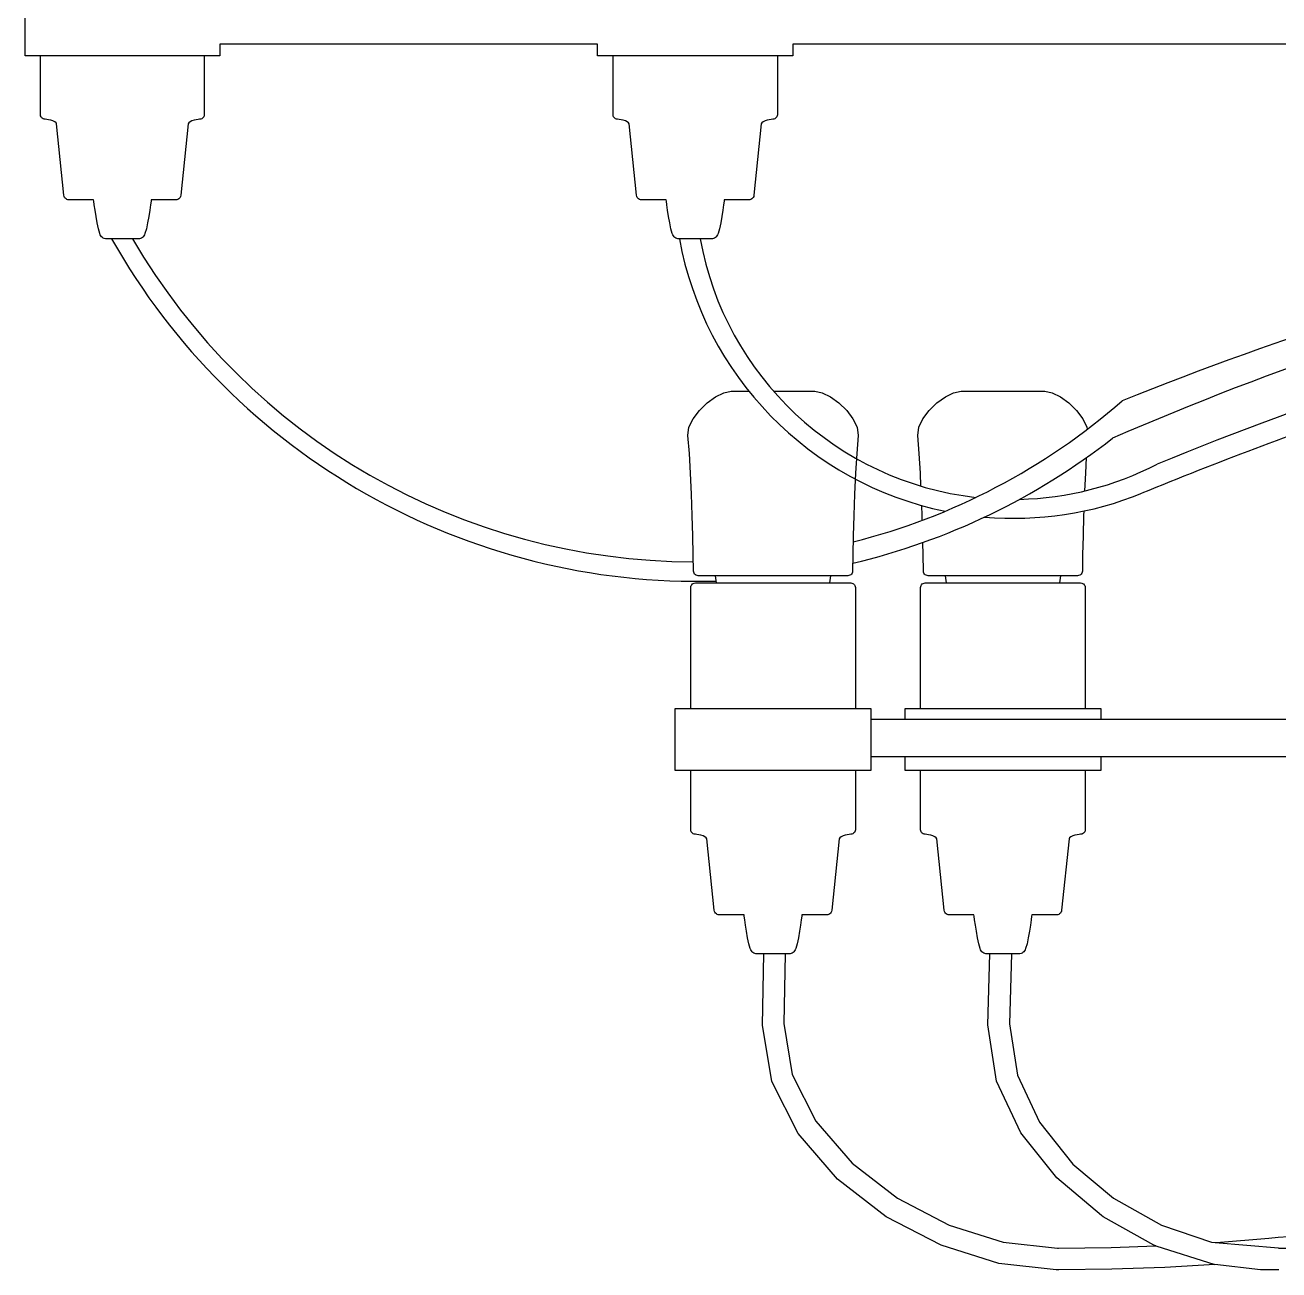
# Model space of a CAD drawing. Header units: millimetres. Extents: x 112 to 8820, y -2365 to 5002.
# Drawn here: x 3992.9 to 4195.2, y -883.9 to -683.1 of the extents above; entities that cross this region are included whole.
import ezdxf

# ---------------------------------------------------------------- set-up
doc = ezdxf.new("R2010")
doc.units = ezdxf.units.MM

# ---------------------------------------------------------------- blocks, each defined once
blk = doc.blocks.new('2097-50_EL_frontal')
for p, q in [((-49.956, 43.031), (-49.956, 44.031)), ((-40.72, 43.219), (-46.815, 43.219)), ((-46.815, 43.219), (-46.815, 43.031)), ((-40.72, 43.031), (-40.72, 43.219)), ((-16.524, 43.219), (-37.57, 43.219)), ((-37.57, 43.219), (-37.57, 43.031)), ((-49.887, 43.031), (-49.956, 43.031)), ((-49.753, 43.031), (-49.887, 43.031)), ((-49.559, 43.031), (-49.753, 43.031)), ((-49.706, 42.079), (-49.706, 43.031)), ((-49.313, 43.031), (-49.559, 43.031)), ((-49.028, 43.031), (-49.313, 43.031)), ((-48.714, 43.031), (-49.028, 43.031)), ((-48.385, 43.031), (-48.714, 43.031)), ((-48.057, 43.031), (-48.385, 43.031)), ((-47.743, 43.031), (-48.057, 43.031)), ((-47.457, 43.031), (-47.743, 43.031)), ((-47.212, 43.031), (-47.457, 43.031)), ((-47.018, 43.031), (-47.212, 43.031)), ((-47.065, 43.031), (-47.065, 42.079)), ((-46.884, 43.031), (-47.018, 43.031)), ((-46.815, 43.031), (-46.884, 43.031)), ((-40.652, 43.031), (-40.72, 43.031)), ((-40.517, 43.031), (-40.652, 43.031)), ((-40.323, 43.031), (-40.517, 43.031)), ((-40.47, 42.079), (-40.47, 43.031)), ((-40.078, 43.031), (-40.323, 43.031)), ((-39.792, 43.031), (-40.078, 43.031)), ((-39.478, 43.031), (-39.792, 43.031)), ((-39.15, 43.031), (-39.478, 43.031)), ((-38.822, 43.031), (-39.15, 43.031)), ((-38.508, 43.031), (-38.822, 43.031)), ((-38.222, 43.031), (-38.508, 43.031)), ((-37.977, 43.031), (-38.222, 43.031)), ((-37.782, 43.031), (-37.977, 43.031)), ((-37.82, 43.031), (-37.82, 42.079)), ((-37.648, 43.031), (-37.782, 43.031)), ((-37.58, 43.031), (-37.648, 43.031)), ((-37.57, 43.031), (-37.58, 43.031)), ((-49.704, 42.062), (-49.706, 42.079)), ((-47.065, 42.079), (-47.067, 42.062)), ((-40.468, 42.062), (-40.47, 42.079)), ((-37.82, 42.079), (-37.822, 42.062)), ((-49.698, 42.047), (-49.704, 42.062)), ((-49.69, 42.033), (-49.698, 42.047)), ((-49.678, 42.021), (-49.69, 42.033)), ((-49.664, 42.013), (-49.678, 42.021)), ((-49.649, 42.007), (-49.664, 42.013)), ((-49.632, 42.005), (-49.649, 42.007)), ((-49.607, 42.003), (-49.632, 42.005)), ((-49.577, 41.998), (-49.607, 42.003)), ((-49.542, 41.989), (-49.577, 41.998)), ((-49.508, 41.978), (-49.542, 41.989)), ((-49.478, 41.964), (-49.508, 41.978)), ((-49.456, 41.949), (-49.478, 41.964)), ((-49.447, 41.931), (-49.456, 41.949)), ((-49.328, 40.779), (-49.447, 41.931)), ((-47.324, 41.931), (-47.443, 40.779)), ((-47.315, 41.949), (-47.324, 41.931)), ((-47.293, 41.964), (-47.315, 41.949)), ((-47.263, 41.978), (-47.293, 41.964)), ((-47.229, 41.989), (-47.263, 41.978)), ((-47.194, 41.998), (-47.229, 41.989)), ((-47.163, 42.003), (-47.194, 41.998)), ((-47.139, 42.005), (-47.163, 42.003)), ((-47.122, 42.007), (-47.139, 42.005)), ((-47.106, 42.013), (-47.122, 42.007)), ((-47.092, 42.021), (-47.106, 42.013)), ((-47.081, 42.033), (-47.092, 42.021)), ((-47.072, 42.047), (-47.081, 42.033)), ((-47.067, 42.062), (-47.072, 42.047)), ((-40.463, 42.047), (-40.468, 42.062)), ((-40.454, 42.033), (-40.463, 42.047)), ((-40.443, 42.021), (-40.454, 42.033)), ((-40.429, 42.013), (-40.443, 42.021)), ((-40.414, 42.007), (-40.429, 42.013)), ((-40.397, 42.005), (-40.414, 42.007)), ((-40.372, 42.003), (-40.397, 42.005)), ((-40.341, 41.998), (-40.372, 42.003)), ((-40.307, 41.989), (-40.341, 41.998)), ((-40.272, 41.978), (-40.307, 41.989)), ((-40.242, 41.964), (-40.272, 41.978)), ((-40.221, 41.949), (-40.242, 41.964)), ((-40.211, 41.931), (-40.221, 41.949)), ((-40.093, 40.779), (-40.211, 41.931)), ((-38.079, 41.931), (-38.198, 40.779)), ((-38.07, 41.949), (-38.079, 41.931)), ((-38.048, 41.964), (-38.07, 41.949)), ((-38.018, 41.978), (-38.048, 41.964)), ((-37.984, 41.989), (-38.018, 41.978)), ((-37.95, 41.998), (-37.984, 41.989)), ((-37.919, 42.003), (-37.95, 41.998)), ((-37.894, 42.005), (-37.919, 42.003)), ((-37.877, 42.007), (-37.894, 42.005)), ((-37.862, 42.013), (-37.877, 42.007)), ((-37.848, 42.021), (-37.862, 42.013)), ((-37.837, 42.033), (-37.848, 42.021)), ((-37.828, 42.047), (-37.837, 42.033)), ((-37.822, 42.062), (-37.828, 42.047)), ((-49.324, 40.762), (-49.328, 40.779)), ((-49.317, 40.746), (-49.324, 40.762)), ((-49.307, 40.733), (-49.317, 40.746)), ((-49.295, 40.721), (-49.307, 40.733)), ((-49.28, 40.713), (-49.295, 40.721)), ((-49.264, 40.707), (-49.28, 40.713)), ((-49.247, 40.705), (-49.264, 40.707)), ((-49.209, 40.705), (-49.247, 40.705)), ((-49.135, 40.705), (-49.209, 40.705)), ((-49.029, 40.705), (-49.135, 40.705)), ((-48.894, 40.705), (-49.029, 40.705)), ((-48.85, 40.705), (-48.894, 40.705)), ((-48.847, 40.683), (-48.85, 40.705)), ((-48.839, 40.624), (-48.847, 40.683)), ((-47.924, 40.683), (-47.932, 40.624)), ((-47.921, 40.705), (-47.924, 40.683)), ((-47.876, 40.705), (-47.921, 40.705)), ((-47.742, 40.705), (-47.876, 40.705)), ((-47.635, 40.705), (-47.742, 40.705)), ((-47.562, 40.705), (-47.635, 40.705)), ((-47.524, 40.705), (-47.562, 40.705)), ((-47.507, 40.707), (-47.524, 40.705)), ((-47.49, 40.713), (-47.507, 40.707)), ((-47.476, 40.721), (-47.49, 40.713)), ((-47.463, 40.733), (-47.476, 40.721)), ((-47.453, 40.746), (-47.463, 40.733)), ((-47.446, 40.762), (-47.453, 40.746)), ((-47.443, 40.779), (-47.446, 40.762)), ((-40.089, 40.762), (-40.093, 40.779)), ((-40.082, 40.746), (-40.089, 40.762)), ((-40.072, 40.733), (-40.082, 40.746)), ((-40.059, 40.721), (-40.072, 40.733)), ((-40.045, 40.713), (-40.059, 40.721)), ((-40.029, 40.707), (-40.045, 40.713)), ((-40.011, 40.705), (-40.029, 40.707)), ((-39.974, 40.705), (-40.011, 40.705)), ((-39.9, 40.705), (-39.974, 40.705)), ((-39.794, 40.705), (-39.9, 40.705)), ((-39.659, 40.705), (-39.794, 40.705)), ((-39.614, 40.705), (-39.659, 40.705)), ((-39.611, 40.683), (-39.614, 40.705)), ((-39.604, 40.624), (-39.611, 40.683)), ((-38.68, 40.683), (-38.687, 40.624)), ((-38.677, 40.705), (-38.68, 40.683)), ((-38.641, 40.705), (-38.677, 40.705)), ((-38.506, 40.705), (-38.641, 40.705)), ((-38.4, 40.705), (-38.506, 40.705)), ((-38.326, 40.705), (-38.4, 40.705)), ((-38.289, 40.705), (-38.326, 40.705)), ((-38.28, 40.705), (-38.289, 40.705)), ((-38.262, 40.707), (-38.28, 40.705)), ((-38.246, 40.713), (-38.262, 40.707)), ((-38.231, 40.721), (-38.246, 40.713)), ((-38.219, 40.733), (-38.231, 40.721)), ((-38.209, 40.746), (-38.219, 40.733)), ((-38.202, 40.762), (-38.209, 40.746)), ((-38.198, 40.779), (-38.202, 40.762)), ((-48.827, 40.54), (-48.839, 40.624)), ((-48.811, 40.44), (-48.827, 40.54)), ((-47.944, 40.54), (-47.959, 40.44)), ((-47.932, 40.624), (-47.944, 40.54)), ((-39.591, 40.54), (-39.604, 40.624)), ((-39.576, 40.44), (-39.591, 40.54)), ((-38.699, 40.54), (-38.715, 40.44)), ((-38.687, 40.624), (-38.699, 40.54)), ((-48.793, 40.337), (-48.811, 40.44)), ((-48.772, 40.241), (-48.793, 40.337)), ((-47.978, 40.337), (-47.998, 40.241)), ((-47.959, 40.44), (-47.978, 40.337)), ((-39.557, 40.337), (-39.576, 40.44)), ((-39.537, 40.241), (-39.557, 40.337)), ((-38.733, 40.337), (-38.754, 40.241)), ((-38.715, 40.44), (-38.733, 40.337)), ((-48.75, 40.163), (-48.772, 40.241)), ((-48.742, 40.143), (-48.75, 40.163)), ((-48.732, 40.125), (-48.742, 40.143)), ((-48.721, 40.11), (-48.732, 40.125)), ((-48.707, 40.097), (-48.721, 40.11)), ((-48.693, 40.087), (-48.707, 40.097)), ((-48.677, 40.08), (-48.693, 40.087)), ((-48.66, 40.078), (-48.677, 40.08)), ((-48.648, 40.078), (-48.66, 40.078)), ((-48.625, 40.078), (-48.648, 40.078)), ((-48.591, 40.078), (-48.625, 40.078)), ((-48.548, 40.078), (-48.591, 40.078)), ((-48.498, 40.078), (-48.548, 40.078)), ((-48.443, 40.078), (-48.498, 40.078)), ((-48.385, 40.078), (-48.443, 40.078)), ((-48.328, 40.078), (-48.385, 40.078)), ((-48.273, 40.078), (-48.328, 40.078)), ((-48.223, 40.078), (-48.273, 40.078)), ((-48.18, 40.078), (-48.223, 40.078)), ((-48.146, 40.078), (-48.18, 40.078)), ((-48.122, 40.078), (-48.146, 40.078)), ((-48.11, 40.078), (-48.122, 40.078)), ((-48.094, 40.08), (-48.11, 40.078)), ((-48.078, 40.087), (-48.094, 40.08)), ((-48.063, 40.097), (-48.078, 40.087)), ((-48.05, 40.11), (-48.063, 40.097)), ((-48.038, 40.125), (-48.05, 40.11)), ((-48.029, 40.143), (-48.038, 40.125)), ((-48.021, 40.163), (-48.029, 40.143)), ((-47.998, 40.241), (-48.021, 40.163)), ((-39.515, 40.163), (-39.537, 40.241)), ((-39.507, 40.143), (-39.515, 40.163)), ((-39.497, 40.125), (-39.507, 40.143)), ((-39.485, 40.11), (-39.497, 40.125)), ((-39.472, 40.097), (-39.485, 40.11)), ((-39.457, 40.087), (-39.472, 40.097)), ((-39.442, 40.08), (-39.457, 40.087)), ((-39.425, 40.078), (-39.442, 40.08)), ((-39.413, 40.078), (-39.425, 40.078)), ((-39.389, 40.078), (-39.413, 40.078)), ((-39.355, 40.078), (-39.389, 40.078)), ((-39.312, 40.078), (-39.355, 40.078)), ((-39.262, 40.078), (-39.312, 40.078)), ((-39.207, 40.078), (-39.262, 40.078)), ((-39.15, 40.078), (-39.207, 40.078)), ((-39.093, 40.078), (-39.15, 40.078)), ((-39.038, 40.078), (-39.093, 40.078)), ((-38.988, 40.078), (-39.038, 40.078)), ((-38.945, 40.078), (-38.988, 40.078)), ((-38.911, 40.078), (-38.945, 40.078)), ((-38.887, 40.078), (-38.911, 40.078)), ((-38.875, 40.078), (-38.887, 40.078)), ((-38.866, 40.078), (-38.875, 40.078)), ((-38.849, 40.08), (-38.866, 40.078)), ((-38.833, 40.087), (-38.849, 40.08)), ((-38.819, 40.097), (-38.833, 40.087)), ((-38.806, 40.11), (-38.819, 40.097)), ((-38.794, 40.125), (-38.806, 40.11)), ((-38.784, 40.143), (-38.794, 40.125)), ((-38.776, 40.163), (-38.784, 40.143)), ((-38.754, 40.241), (-38.776, 40.163)), ((-39.078, 37.31), (-38.952, 37.431)), ((-38.952, 37.431), (-38.817, 37.529)), ((-38.817, 37.529), (-38.683, 37.594)), ((-38.683, 37.594), (-38.565, 37.618)), ((-38.565, 37.618), (-38.533, 37.618)), ((-38.533, 37.618), (-38.353, 37.618)), ((-38.353, 37.618), (-38.279, 37.618)), ((-37.881, 37.618), (-37.721, 37.618)), ((-37.721, 37.618), (-37.564, 37.618)), ((-37.564, 37.618), (-37.427, 37.618)), ((-37.427, 37.618), (-37.318, 37.618)), ((-37.318, 37.618), (-37.246, 37.618)), ((-37.246, 37.618), (-37.214, 37.618)), ((-37.214, 37.618), (-37.096, 37.594)), ((-37.096, 37.594), (-36.963, 37.529)), ((-36.963, 37.529), (-36.827, 37.431)), ((-36.827, 37.431), (-36.702, 37.31)), ((-35.37, 37.31), (-35.245, 37.431)), ((-35.245, 37.431), (-35.109, 37.529)), ((-35.109, 37.529), (-34.976, 37.594)), ((-34.976, 37.594), (-34.857, 37.618)), ((-34.857, 37.618), (-34.826, 37.618)), ((-34.826, 37.618), (-34.753, 37.618)), ((-34.753, 37.618), (-34.645, 37.618)), ((-34.645, 37.618), (-34.508, 37.618)), ((-34.508, 37.618), (-34.35, 37.618)), ((-34.35, 37.618), (-34.182, 37.618)), ((-34.182, 37.618), (-34.014, 37.618)), ((-34.014, 37.618), (-33.856, 37.618)), ((-33.856, 37.618), (-33.719, 37.618)), ((-33.719, 37.618), (-33.611, 37.618)), ((-33.611, 37.618), (-33.538, 37.618)), ((-33.538, 37.618), (-33.507, 37.618)), ((-33.507, 37.618), (-33.388, 37.594)), ((-33.388, 37.594), (-33.255, 37.529)), ((-33.255, 37.529), (-33.119, 37.431)), ((-33.119, 37.431), (-32.994, 37.31)), ((-39.18, 37.176), (-39.078, 37.31)), ((-36.702, 37.31), (-36.6, 37.176)), ((-35.472, 37.176), (-35.37, 37.31)), ((-32.994, 37.31), (-32.892, 37.176)), ((-39.263, 36.904), (-39.246, 37.037)), ((-39.246, 37.037), (-39.18, 37.176)), ((-36.6, 37.176), (-36.534, 37.037)), ((-36.534, 37.037), (-36.517, 36.904)), ((-35.555, 36.904), (-35.538, 37.037)), ((-35.538, 37.037), (-35.472, 37.176)), ((-32.892, 37.176), (-32.826, 37.037)), ((-32.826, 37.037), (-32.822, 37.005)), ((-39.24, 36.616), (-39.263, 36.904)), ((-36.517, 36.904), (-36.539, 36.616)), ((-35.532, 36.616), (-35.555, 36.904)), ((-39.221, 36.295), (-39.24, 36.616)), ((-36.539, 36.616), (-36.559, 36.295)), ((-35.513, 36.295), (-35.532, 36.616)), ((-32.836, 36.548), (-32.851, 36.295)), ((-39.205, 35.957), (-39.221, 36.295)), ((-36.559, 36.295), (-36.575, 35.957)), ((-35.503, 36.089), (-35.513, 36.295)), ((-32.851, 36.295), (-32.864, 36.01)), ((-39.192, 35.615), (-39.205, 35.957)), ((-36.575, 35.957), (-36.588, 35.615)), ((-39.182, 35.285), (-39.192, 35.615)), ((-36.588, 35.615), (-36.597, 35.285)), ((-35.484, 35.615), (-35.49, 35.775)), ((-35.482, 35.537), (-35.484, 35.615)), ((-32.88, 35.615), (-32.889, 35.285)), ((-32.877, 35.687), (-32.88, 35.615)), ((-39.176, 34.981), (-39.182, 35.285)), ((-36.597, 35.285), (-36.604, 34.981)), ((-32.889, 35.285), (-32.896, 34.981)), ((-35.468, 34.981), (-35.472, 35.18)), ((-39.172, 34.717), (-39.176, 34.981)), ((-36.604, 34.981), (-36.607, 34.717)), ((-35.465, 34.717), (-35.468, 34.981)), ((-32.896, 34.981), (-32.899, 34.717)), ((-39.17, 34.7), (-39.172, 34.717)), ((-39.164, 34.684), (-39.17, 34.7)), ((-39.155, 34.67), (-39.164, 34.684)), ((-39.143, 34.659), (-39.155, 34.67)), ((-39.128, 34.651), (-39.143, 34.659)), ((-39.112, 34.645), (-39.128, 34.651)), ((-39.095, 34.644), (-39.112, 34.645)), ((-39.038, 34.644), (-39.095, 34.644)), ((-38.909, 34.644), (-39.038, 34.644)), ((-38.818, 34.644), (-38.909, 34.644)), ((-38.802, 34.526), (-38.818, 34.644)), ((-36.962, 34.644), (-38.818, 34.644)), ((-36.962, 34.644), (-36.978, 34.526)), ((-36.87, 34.644), (-36.962, 34.644)), ((-36.742, 34.644), (-36.87, 34.644)), ((-36.685, 34.644), (-36.742, 34.644)), ((-36.667, 34.645), (-36.685, 34.644)), ((-36.651, 34.651), (-36.667, 34.645)), ((-36.637, 34.659), (-36.651, 34.651)), ((-36.625, 34.67), (-36.637, 34.659)), ((-36.615, 34.684), (-36.625, 34.67)), ((-36.609, 34.7), (-36.615, 34.684)), ((-36.607, 34.717), (-36.609, 34.7)), ((-35.462, 34.7), (-35.465, 34.717)), ((-35.456, 34.684), (-35.462, 34.7)), ((-35.447, 34.67), (-35.456, 34.684)), ((-35.435, 34.659), (-35.447, 34.67)), ((-35.421, 34.651), (-35.435, 34.659)), ((-35.404, 34.645), (-35.421, 34.651)), ((-35.387, 34.644), (-35.404, 34.645)), ((-35.33, 34.644), (-35.387, 34.644)), ((-35.201, 34.644), (-35.33, 34.644)), ((-35.11, 34.644), (-35.201, 34.644)), ((-35.094, 34.526), (-35.11, 34.644)), ((-33.254, 34.644), (-35.11, 34.644)), ((-33.254, 34.644), (-33.27, 34.526)), ((-33.163, 34.644), (-33.254, 34.644)), ((-33.034, 34.644), (-33.163, 34.644)), ((-32.977, 34.644), (-33.034, 34.644)), ((-32.96, 34.645), (-32.977, 34.644)), ((-32.943, 34.651), (-32.96, 34.645)), ((-32.929, 34.659), (-32.943, 34.651)), ((-32.917, 34.67), (-32.929, 34.659)), ((-32.908, 34.684), (-32.917, 34.67)), ((-32.902, 34.7), (-32.908, 34.684)), ((-32.899, 34.717), (-32.902, 34.7)), ((-39.217, 34.452), (-39.215, 34.469)), ((-39.217, 32.499), (-39.217, 34.452)), ((-39.215, 34.469), (-39.21, 34.485)), ((-39.21, 34.485), (-39.201, 34.498)), ((-39.201, 34.498), (-39.19, 34.51)), ((-39.19, 34.51), (-39.176, 34.519)), ((-39.176, 34.519), (-39.16, 34.524)), ((-39.16, 34.524), (-39.143, 34.526)), ((-39.143, 34.526), (-39.116, 34.526)), ((-39.116, 34.526), (-39.035, 34.526)), ((-39.035, 34.526), (-38.904, 34.526)), ((-38.904, 34.526), (-38.729, 34.526)), ((-38.729, 34.526), (-38.517, 34.526)), ((-38.517, 34.526), (-38.277, 34.526)), ((-38.277, 34.526), (-38.021, 34.526)), ((-38.021, 34.526), (-37.759, 34.526)), ((-37.759, 34.526), (-37.502, 34.526)), ((-37.502, 34.526), (-37.263, 34.526)), ((-37.263, 34.526), (-37.051, 34.526)), ((-37.051, 34.526), (-36.876, 34.526)), ((-36.876, 34.526), (-36.745, 34.526)), ((-36.745, 34.526), (-36.664, 34.526)), ((-36.664, 34.526), (-36.636, 34.526)), ((-36.636, 34.526), (-36.619, 34.524)), ((-36.619, 34.524), (-36.604, 34.519)), ((-36.604, 34.519), (-36.59, 34.51)), ((-36.59, 34.51), (-36.578, 34.498)), ((-36.578, 34.498), (-36.57, 34.485)), ((-36.57, 34.485), (-36.564, 34.469)), ((-36.564, 34.469), (-36.562, 34.452)), ((-36.562, 34.452), (-36.562, 32.499)), ((-35.51, 34.452), (-35.508, 34.469)), ((-35.51, 32.499), (-35.51, 34.452)), ((-35.508, 34.469), (-35.502, 34.485)), ((-35.502, 34.485), (-35.493, 34.498)), ((-35.493, 34.498), (-35.482, 34.51)), ((-35.482, 34.51), (-35.468, 34.519)), ((-35.468, 34.519), (-35.453, 34.524)), ((-35.453, 34.524), (-35.436, 34.526)), ((-35.436, 34.526), (-35.408, 34.526)), ((-35.408, 34.526), (-35.327, 34.526)), ((-35.327, 34.526), (-35.196, 34.526)), ((-35.196, 34.526), (-35.021, 34.526)), ((-35.021, 34.526), (-34.809, 34.526)), ((-34.809, 34.526), (-34.569, 34.526)), ((-34.569, 34.526), (-34.313, 34.526)), ((-34.313, 34.526), (-34.051, 34.526)), ((-34.051, 34.526), (-33.795, 34.526)), ((-33.795, 34.526), (-33.555, 34.526)), ((-33.555, 34.526), (-33.343, 34.526)), ((-33.343, 34.526), (-33.168, 34.526)), ((-33.168, 34.526), (-33.037, 34.526)), ((-33.037, 34.526), (-32.956, 34.526)), ((-32.956, 34.526), (-32.928, 34.526)), ((-32.928, 34.526), (-32.911, 34.524)), ((-32.911, 34.524), (-32.896, 34.519)), ((-32.896, 34.519), (-32.882, 34.51)), ((-32.882, 34.51), (-32.871, 34.498)), ((-32.871, 34.498), (-32.862, 34.485)), ((-32.862, 34.485), (-32.856, 34.469)), ((-32.856, 34.469), (-32.854, 34.452)), ((-32.854, 34.452), (-32.854, 32.499)), ((-39.469, 31.499), (-39.469, 32.499)), ((-39.469, 32.499), (-39.434, 32.499)), ((-39.434, 32.499), (-39.332, 32.499)), ((-39.332, 32.499), (-39.167, 32.499)), ((-39.167, 32.499), (-38.946, 32.499)), ((-38.946, 32.499), (-38.679, 32.499)), ((-38.679, 32.499), (-38.378, 32.499)), ((-38.378, 32.499), (-38.055, 32.499)), ((-38.055, 32.499), (-37.725, 32.499)), ((-37.725, 32.499), (-37.402, 32.499)), ((-37.402, 32.499), (-37.1, 32.499)), ((-37.1, 32.499), (-36.833, 32.499)), ((-36.833, 32.499), (-36.612, 32.499)), ((-36.612, 32.499), (-36.591, 32.499)), ((-36.591, 32.499), (-36.311, 32.499)), ((-36.311, 32.499), (-36.311, 32.329)), ((-35.761, 32.329), (-35.761, 32.499)), ((-35.761, 32.499), (-35.727, 32.499)), ((-35.727, 32.499), (-35.625, 32.499)), ((-35.625, 32.499), (-35.459, 32.499)), ((-35.459, 32.499), (-35.239, 32.499)), ((-35.239, 32.499), (-34.972, 32.499)), ((-34.972, 32.499), (-34.67, 32.499)), ((-34.67, 32.499), (-34.347, 32.499)), ((-34.347, 32.499), (-34.347, 32.499)), ((-34.347, 32.499), (-34.017, 32.499)), ((-34.017, 32.499), (-33.694, 32.499)), ((-33.694, 32.499), (-33.392, 32.499)), ((-33.392, 32.499), (-33.125, 32.499)), ((-33.125, 32.499), (-32.905, 32.499)), ((-32.905, 32.499), (-32.883, 32.499)), ((-32.883, 32.499), (-32.603, 32.499)), ((-32.603, 32.499), (-32.603, 32.329)), ((-36.311, 32.329), (-35.761, 32.329)), ((-36.311, 32.329), (-36.311, 31.72)), ((-35.761, 32.329), (-28.71, 32.329)), ((-35.761, 31.72), (-36.311, 31.72)), ((-36.311, 31.72), (-36.311, 31.499)), ((-28.71, 31.72), (-35.761, 31.72)), ((-35.761, 31.499), (-35.761, 31.72)), ((-32.603, 31.72), (-32.603, 31.499)), ((-39.434, 31.499), (-39.469, 31.499)), ((-39.332, 31.499), (-39.434, 31.499)), ((-39.167, 31.499), (-39.332, 31.499)), ((-39.217, 30.547), (-39.217, 31.499)), ((-38.946, 31.499), (-39.167, 31.499)), ((-38.679, 31.499), (-38.946, 31.499)), ((-38.378, 31.499), (-38.679, 31.499)), ((-38.055, 31.499), (-38.378, 31.499)), ((-37.725, 31.499), (-38.055, 31.499)), ((-37.402, 31.499), (-37.725, 31.499)), ((-37.1, 31.499), (-37.402, 31.499)), ((-36.833, 31.499), (-37.1, 31.499)), ((-36.612, 31.499), (-36.833, 31.499)), ((-36.447, 31.499), (-36.612, 31.499)), ((-36.562, 31.499), (-36.562, 30.547)), ((-36.345, 31.499), (-36.447, 31.499)), ((-36.311, 31.499), (-36.345, 31.499)), ((-35.727, 31.499), (-35.761, 31.499)), ((-35.625, 31.499), (-35.727, 31.499)), ((-35.459, 31.499), (-35.625, 31.499)), ((-35.51, 30.547), (-35.51, 31.499)), ((-35.239, 31.499), (-35.459, 31.499)), ((-34.972, 31.499), (-35.239, 31.499)), ((-34.67, 31.499), (-34.972, 31.499)), ((-34.347, 31.499), (-34.67, 31.499)), ((-34.017, 31.499), (-34.347, 31.499)), ((-33.694, 31.499), (-34.017, 31.499)), ((-33.392, 31.499), (-33.694, 31.499)), ((-33.125, 31.499), (-33.392, 31.499)), ((-32.905, 31.499), (-33.125, 31.499)), ((-32.739, 31.499), (-32.905, 31.499)), ((-32.854, 31.499), (-32.854, 30.547)), ((-32.637, 31.499), (-32.739, 31.499)), ((-32.603, 31.499), (-32.637, 31.499)), ((-39.215, 30.53), (-39.217, 30.547)), ((-36.562, 30.547), (-36.564, 30.53)), ((-35.508, 30.53), (-35.51, 30.547)), ((-32.854, 30.547), (-32.856, 30.53)), ((-39.21, 30.514), (-39.215, 30.53)), ((-39.201, 30.501), (-39.21, 30.514)), ((-39.19, 30.489), (-39.201, 30.501)), ((-39.176, 30.48), (-39.19, 30.489)), ((-39.16, 30.475), (-39.176, 30.48)), ((-39.143, 30.473), (-39.16, 30.475)), ((-39.119, 30.471), (-39.143, 30.473)), ((-39.088, 30.466), (-39.119, 30.471)), ((-39.053, 30.457), (-39.088, 30.466)), ((-39.018, 30.446), (-39.053, 30.457)), ((-38.988, 30.432), (-39.018, 30.446)), ((-38.966, 30.417), (-38.988, 30.432)), ((-38.957, 30.399), (-38.966, 30.417)), ((-38.838, 29.247), (-38.957, 30.399)), ((-36.823, 30.399), (-36.942, 29.247)), ((-36.813, 30.417), (-36.823, 30.399)), ((-36.791, 30.432), (-36.813, 30.417)), ((-36.761, 30.446), (-36.791, 30.432)), ((-36.727, 30.457), (-36.761, 30.446)), ((-36.692, 30.466), (-36.727, 30.457)), ((-36.661, 30.471), (-36.692, 30.466)), ((-36.636, 30.473), (-36.661, 30.471)), ((-36.619, 30.475), (-36.636, 30.473)), ((-36.604, 30.48), (-36.619, 30.475)), ((-36.59, 30.489), (-36.604, 30.48)), ((-36.578, 30.501), (-36.59, 30.489)), ((-36.57, 30.514), (-36.578, 30.501)), ((-36.564, 30.53), (-36.57, 30.514)), ((-35.502, 30.514), (-35.508, 30.53)), ((-35.493, 30.501), (-35.502, 30.514)), ((-35.482, 30.489), (-35.493, 30.501)), ((-35.468, 30.48), (-35.482, 30.489)), ((-35.453, 30.475), (-35.468, 30.48)), ((-35.436, 30.473), (-35.453, 30.475)), ((-35.411, 30.471), (-35.436, 30.473)), ((-35.38, 30.466), (-35.411, 30.471)), ((-35.345, 30.457), (-35.38, 30.466)), ((-35.311, 30.446), (-35.345, 30.457)), ((-35.28, 30.432), (-35.311, 30.446)), ((-35.259, 30.417), (-35.28, 30.432)), ((-35.249, 30.399), (-35.259, 30.417)), ((-35.13, 29.247), (-35.249, 30.399)), ((-33.115, 30.399), (-33.234, 29.247)), ((-33.105, 30.417), (-33.115, 30.399)), ((-33.084, 30.432), (-33.105, 30.417)), ((-33.053, 30.446), (-33.084, 30.432)), ((-33.019, 30.457), (-33.053, 30.446)), ((-32.984, 30.466), (-33.019, 30.457)), ((-32.953, 30.471), (-32.984, 30.466)), ((-32.928, 30.473), (-32.953, 30.471)), ((-32.911, 30.475), (-32.928, 30.473)), ((-32.896, 30.48), (-32.911, 30.475)), ((-32.882, 30.489), (-32.896, 30.48)), ((-32.871, 30.501), (-32.882, 30.489)), ((-32.862, 30.514), (-32.871, 30.501)), ((-32.856, 30.53), (-32.862, 30.514)), ((-38.834, 29.23), (-38.838, 29.247)), ((-38.827, 29.214), (-38.834, 29.23)), ((-38.817, 29.2), (-38.827, 29.214)), ((-38.804, 29.189), (-38.817, 29.2)), ((-38.79, 29.181), (-38.804, 29.189)), ((-38.773, 29.175), (-38.79, 29.181)), ((-38.756, 29.173), (-38.773, 29.175)), ((-38.737, 29.173), (-38.756, 29.173)), ((-38.681, 29.173), (-38.737, 29.173)), ((-38.59, 29.173), (-38.681, 29.173)), ((-38.469, 29.173), (-38.59, 29.173)), ((-38.59, 29.173), (-38.59, 29.173)), ((-38.357, 29.173), (-38.469, 29.173)), ((-38.354, 29.151), (-38.357, 29.173)), ((-38.346, 29.092), (-38.354, 29.151)), ((-37.426, 29.151), (-37.434, 29.092)), ((-37.423, 29.173), (-37.426, 29.151)), ((-37.31, 29.173), (-37.423, 29.173)), ((-37.189, 29.173), (-37.31, 29.173)), ((-37.099, 29.173), (-37.189, 29.173)), ((-37.043, 29.173), (-37.099, 29.173)), ((-37.024, 29.173), (-37.043, 29.173)), ((-37.006, 29.175), (-37.024, 29.173)), ((-36.99, 29.181), (-37.006, 29.175)), ((-36.975, 29.189), (-36.99, 29.181)), ((-36.963, 29.2), (-36.975, 29.189)), ((-36.953, 29.214), (-36.963, 29.2)), ((-36.946, 29.23), (-36.953, 29.214)), ((-36.942, 29.247), (-36.946, 29.23)), ((-35.126, 29.23), (-35.13, 29.247)), ((-35.119, 29.214), (-35.126, 29.23)), ((-35.109, 29.2), (-35.119, 29.214)), ((-35.096, 29.189), (-35.109, 29.2)), ((-35.082, 29.181), (-35.096, 29.189)), ((-35.066, 29.175), (-35.082, 29.181)), ((-35.048, 29.173), (-35.066, 29.175)), ((-35.029, 29.173), (-35.048, 29.173)), ((-34.973, 29.173), (-35.029, 29.173)), ((-34.883, 29.173), (-34.973, 29.173)), ((-34.762, 29.173), (-34.883, 29.173)), ((-34.649, 29.173), (-34.762, 29.173)), ((-34.646, 29.151), (-34.649, 29.173)), ((-34.638, 29.092), (-34.646, 29.151)), ((-33.718, 29.151), (-33.726, 29.092)), ((-33.715, 29.173), (-33.718, 29.151)), ((-33.602, 29.173), (-33.715, 29.173)), ((-33.481, 29.173), (-33.602, 29.173)), ((-33.391, 29.173), (-33.481, 29.173)), ((-33.335, 29.173), (-33.391, 29.173)), ((-33.316, 29.173), (-33.335, 29.173)), ((-33.298, 29.175), (-33.316, 29.173)), ((-33.282, 29.181), (-33.298, 29.175)), ((-33.267, 29.189), (-33.282, 29.181)), ((-33.255, 29.2), (-33.267, 29.189)), ((-33.245, 29.214), (-33.255, 29.2)), ((-33.238, 29.23), (-33.245, 29.214)), ((-33.234, 29.247), (-33.238, 29.23)), ((-38.334, 29.007), (-38.346, 29.092)), ((-38.318, 28.908), (-38.334, 29.007)), ((-37.446, 29.007), (-37.461, 28.908)), ((-37.434, 29.092), (-37.446, 29.007)), ((-34.626, 29.007), (-34.638, 29.092)), ((-34.61, 28.908), (-34.626, 29.007)), ((-33.738, 29.007), (-33.754, 28.908)), ((-33.726, 29.092), (-33.738, 29.007)), ((-38.3, 28.805), (-38.318, 28.908)), ((-38.279, 28.708), (-38.3, 28.805)), ((-37.48, 28.805), (-37.501, 28.708)), ((-37.461, 28.908), (-37.48, 28.805)), ((-34.592, 28.805), (-34.61, 28.908)), ((-34.571, 28.708), (-34.592, 28.805)), ((-33.772, 28.805), (-33.793, 28.708)), ((-33.754, 28.908), (-33.772, 28.805)), ((-38.256, 28.631), (-38.279, 28.708)), ((-38.248, 28.611), (-38.256, 28.631)), ((-38.239, 28.593), (-38.248, 28.611)), ((-38.227, 28.578), (-38.239, 28.593)), ((-38.214, 28.564), (-38.227, 28.578)), ((-38.199, 28.554), (-38.214, 28.564)), ((-38.183, 28.548), (-38.199, 28.554)), ((-38.166, 28.546), (-38.183, 28.548)), ((-38.16, 28.546), (-38.166, 28.546)), ((-38.142, 28.546), (-38.16, 28.546)), ((-38.113, 28.546), (-38.142, 28.546)), ((-38.075, 28.546), (-38.113, 28.546)), ((-38.028, 28.546), (-38.075, 28.546)), ((-38.061, 27.394), (-38.036, 28.546)), ((-37.975, 28.546), (-38.028, 28.546)), ((-37.919, 28.546), (-37.975, 28.546)), ((-37.861, 28.546), (-37.919, 28.546)), ((-37.804, 28.546), (-37.861, 28.546)), ((-37.752, 28.546), (-37.804, 28.546)), ((-37.705, 28.546), (-37.752, 28.546)), ((-37.693, 28.546), (-37.717, 27.42)), ((-37.666, 28.546), (-37.705, 28.546)), ((-37.637, 28.546), (-37.666, 28.546)), ((-37.619, 28.546), (-37.637, 28.546)), ((-37.613, 28.546), (-37.619, 28.546)), ((-37.596, 28.548), (-37.613, 28.546)), ((-37.581, 28.554), (-37.596, 28.548)), ((-37.566, 28.564), (-37.581, 28.554)), ((-37.553, 28.578), (-37.566, 28.564)), ((-37.541, 28.593), (-37.553, 28.578)), ((-37.531, 28.611), (-37.541, 28.593)), ((-37.523, 28.631), (-37.531, 28.611)), ((-37.501, 28.708), (-37.523, 28.631)), ((-34.549, 28.631), (-34.571, 28.708)), ((-34.541, 28.611), (-34.549, 28.631)), ((-34.531, 28.593), (-34.541, 28.611)), ((-34.519, 28.578), (-34.531, 28.593)), ((-34.506, 28.564), (-34.519, 28.578)), ((-34.491, 28.554), (-34.506, 28.564)), ((-34.475, 28.548), (-34.491, 28.554)), ((-34.458, 28.546), (-34.475, 28.548)), ((-34.452, 28.546), (-34.458, 28.546)), ((-34.434, 28.546), (-34.452, 28.546)), ((-34.406, 28.546), (-34.434, 28.546)), ((-34.426, 27.397), (-34.391, 28.546)), ((-34.367, 28.546), (-34.406, 28.546)), ((-34.32, 28.546), (-34.367, 28.546)), ((-34.267, 28.546), (-34.32, 28.546)), ((-34.211, 28.546), (-34.267, 28.546)), ((-34.153, 28.546), (-34.211, 28.546)), ((-34.097, 28.546), (-34.153, 28.546)), ((-34.044, 28.546), (-34.097, 28.546)), ((-34.042, 28.546), (-34.077, 27.417)), ((-33.997, 28.546), (-34.044, 28.546)), ((-33.958, 28.546), (-33.997, 28.546)), ((-33.929, 28.546), (-33.958, 28.546)), ((-33.912, 28.546), (-33.929, 28.546)), ((-33.906, 28.546), (-33.912, 28.546)), ((-33.889, 28.548), (-33.906, 28.546)), ((-33.873, 28.554), (-33.889, 28.548)), ((-33.858, 28.564), (-33.873, 28.554)), ((-33.845, 28.578), (-33.858, 28.564)), ((-33.833, 28.593), (-33.845, 28.578)), ((-33.823, 28.611), (-33.833, 28.593)), ((-33.815, 28.631), (-33.823, 28.611)), ((-33.793, 28.708), (-33.815, 28.631)), ((-37.908, 26.483), (-38.061, 27.394)), ((-37.717, 27.42), (-37.579, 26.596)), ((-34.285, 26.491), (-34.426, 27.397)), ((-34.077, 27.417), (-33.948, 26.588)), ((-37.579, 26.596), (-37.197, 25.843)), ((-33.948, 26.588), (-33.593, 25.829)), ((-37.482, 25.644), (-37.908, 26.483)), ((-33.895, 25.657), (-34.285, 26.491)), ((-37.197, 25.843), (-36.615, 25.169)), ((-33.593, 25.829), (-33.052, 25.151)), ((-36.849, 24.911), (-37.482, 25.644)), ((-33.314, 24.929), (-33.895, 25.657)), ((-36.615, 25.169), (-35.881, 24.603)), ((-33.052, 25.151), (-32.395, 24.602)), ((-36.064, 24.305), (-36.849, 24.911)), ((-32.591, 24.325), (-33.314, 24.929)), ((-35.881, 24.603), (-35.05, 24.169)), ((-32.395, 24.602), (-31.626, 24.169)), ((-35.179, 23.844), (-36.064, 24.305)), ((-32.566, 24.305), (-32.591, 24.325)), ((-31.748, 23.844), (-32.566, 24.305)), ((-35.05, 24.169), (-34.175, 23.894)), ((-31.626, 24.169), (-30.816, 23.894)), ((-34.175, 23.894), (-33.303, 23.797)), ((-30.816, 23.894), (-30.756, 23.887)), ((-30.756, 23.887), (-30.738, 23.888)), ((-30.756, 23.887), (-29.737, 23.8)), ((-30.738, 23.888), (-29.893, 23.958)), ((-29.893, 23.958), (-29.742, 23.975)), ((-34.245, 23.549), (-35.179, 23.844)), ((-33.303, 23.797), (-33.283, 23.797)), ((-33.283, 23.797), (-32.433, 23.807)), ((-32.433, 23.807), (-31.714, 23.832)), ((-31.714, 23.832), (-31.748, 23.844)), ((-31.714, 23.832), (-30.765, 23.535)), ((-33.321, 23.446), (-34.245, 23.549)), ((-31.569, 23.487), (-32.425, 23.457)), ((-30.765, 23.535), (-31.569, 23.487)), ((-30.025, 23.446), (-30.765, 23.535)), ((-33.28, 23.446), (-33.321, 23.446)), ((-32.425, 23.457), (-33.28, 23.446)), ((-29.988, 23.446), (-30.025, 23.446)), ((-29.73, 23.45), (-29.988, 23.446))]:
    blk.add_line(p, q)
for centre, radius, start, end in [((-10.538, -16.744), 58.399, 95.32764, 111.83436), ((-10.733, -13.441), 54.778, 95.4428, 113.3148), ((-6.99, -24.102), 65.391, 97.65513, 112.19678), ((-39.105, 45.404), 10.851, 209.3993, 271.5806), ((-39.164, 45.351), 10.482, 210.2048, 269.9433), ((-34.005, 41.052), 5.482, 190.2317, 258.328), ((-34.036, 40.984), 5.11, 190.2153, 263.4776), ((-39.164, 45.351), 10.482, 284.1624, 311.2089), ((-6.935, -24.926), 65.833, 108.914, 112.32492), ((-39.105, 45.404), 10.851, 283.32, 308.0826), ((-34.036, 40.984), 5.11, 271.3539, 297.2756), ((-34.005, 41.052), 5.482, 265.0604, 292.1081), ((-30.568, 39.123), 15.171, 273.1233, 283.1109), ((-29.248, 39.816), 16.024, 268.251, 277.5541)]:
    blk.add_arc(centre, radius, start, end)

msp = doc.modelspace()

# ---------------------------------------------------------------- block references
at = {"color": 0, "xscale": 10, "yscale": 10, "zscale": 10}
msp.add_blockref('2097-50_EL_frontal', (4492.47, -1118.34), dxfattribs=at)

doc.saveas('drawing.dxf')
